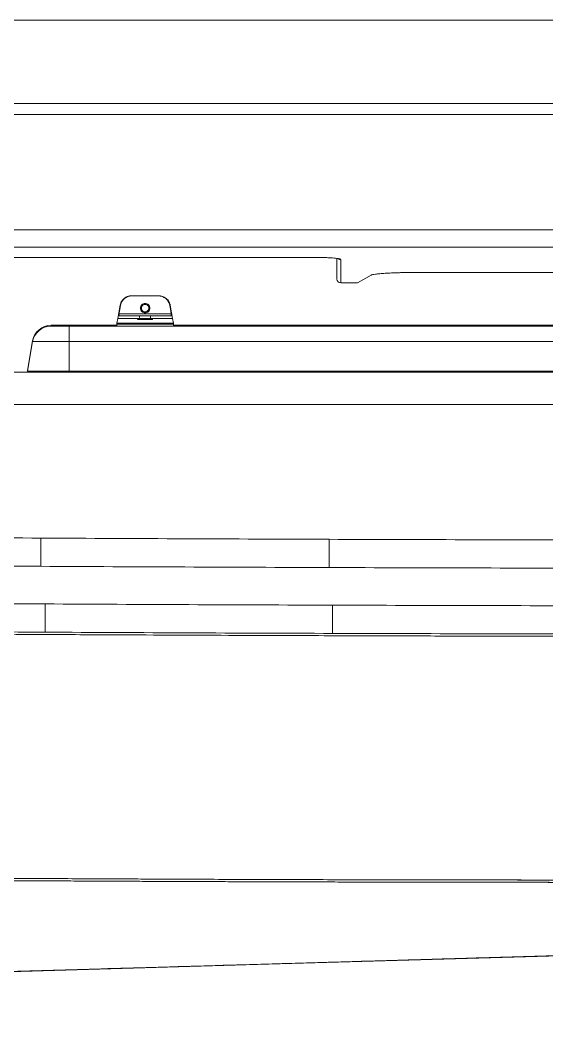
# Model space of a CAD drawing. Header units: millimetres. Extents: x 744 to 5705, y 930 to 4879.
# Drawn here: x 2402 to 2683, y 3352 to 3886 of the extents above; entities that cross this region are included whole.
import ezdxf

# ---------------------------------------------------------------- set-up
doc = ezdxf.new("R2010")
doc.units = ezdxf.units.MM
doc.header["$MEASUREMENT"] = 0

msp = doc.modelspace()

# ---------------------------------------------------------------- linework, layer by layer
at = {"color": 7, "linetype": 'Continuous', "lineweight": 15, "true_color": 0xffffff}
for p, q in [((1574.38, 3886.24), (2819.38, 3886.24)), ((1572.22, 3841.82), (2821.38, 3841.82)), ((1572.23, 3836.05), (2821.38, 3836.05)), ((2560.89, 3760.04), (1906.89, 3760.01)), ((2570.89, 3748.54), (2570.89, 3759.53)), ((2589.04, 3750.67), (2581.89, 3746.54)), ((2801.89, 3752.07), (2611.89, 3752.06)), ((2572.89, 3746.54), (2581.89, 3746.54)), ((2461.54, 3739.61), (2461.82, 3739.61)), ((2461.82, 3739.61), (2475.77, 3739.61)), ((2475.81, 3739.61), (2461.86, 3739.61)), ((2475.77, 3739.61), (2476.07, 3739.61)), ((2454.26, 3727.61), (2455.5, 3734.65)), ((2482.13, 3734.65), (2483.38, 3727.61)), ((2482.69, 3730.11), (2454.9, 3730.11)), ((2454.93, 3729.1), (2482.65, 3729.1)), ((2466.8, 3733.11), (2466.3, 3733.11)), ((2471.3, 3733.11), (2470.8, 3733.11)), ((2418.82, 3723.6), (2418.82, 3723.98)), ((2428.41, 3723.99), (2427.47, 3723.99)), ((2428.41, 3723.99), (2453.82, 3723.99)), ((2776.34, 3723.58), (2428.41, 3723.58)), ((2428.41, 3723.58), (2428.41, 3715.3)), ((2453.82, 3725.11), (2454.26, 3727.61)), ((2453.82, 3724.61), (2453.82, 3725.11)), ((2453.82, 3723.61), (2453.82, 3724.61)), ((2483.38, 3727.61), (2483.82, 3725.11)), ((2483.82, 3725.11), (2483.82, 3724.61)), ((2483.82, 3724.61), (2483.82, 3723.61)), ((2483.82, 3723.99), (2720.94, 3723.99)), ((2408.97, 3715.71), (2406.19, 3699.98)), ((2408.97, 3715.34), (2406.19, 3699.6)), ((2408.97, 3715.34), (2408.97, 3715.71)), ((2428.41, 3715.3), (2428.41, 3699.56)), ((2776.34, 3715.3), (2428.41, 3715.3)), ((3180.05, 3699.04), (1520.36, 3699.04)), ((2406.18, 3699.88), (2406.19, 3699.97)), ((2408.18, 3699.25), (2406.18, 3699.6)), ((2406.19, 3699.6), (2406.19, 3699.98)), ((2428.41, 3699.56), (2428.41, 3699.22)), ((2776.34, 3699.56), (2428.41, 3699.56)), ((2776.34, 3699.22), (2428.41, 3699.22)), ((2414.09, 3610.86), (2409.16, 3610.9)), ((2413.3, 3595.87), (2413.38, 3610.87)), ((2649.08, 3610.02), (2417.47, 3610.85)), ((2566.65, 3595.22), (2566.69, 3610.22)), ((2415.62, 3560.86), (2415.7, 3575.86)), ((2568.52, 3560.21), (2568.57, 3575.21)), ((2282.38, 3377.16), (2770.75, 3391.3))]:
    msp.add_line(p, q, dxfattribs=at)
at = {"color": 8, "linetype": 'Continuous', "lineweight": 15, "true_color": 0x808080}
for p, q in [((1572.32, 3774.67), (2821.38, 3774.68)), ((1572.33, 3765.47), (2821.38, 3765.48)), ((2560.89, 3760.04), (2560.89, 3760.05))]:
    msp.add_line(p, q, dxfattribs=at)
at = {"color": 7, "linetype": 'Continuous', "lineweight": 15, "true_color": 0xffffff}
for points in [[(2454.93, 3729.1), (2455.54, 3729.1), (2456.4, 3729.1), (2457.51, 3729.1), (2458.83, 3729.09), (2460.35, 3729.09), (2462.04, 3729.09), (2463.85, 3729.09), (2465.76, 3729.09)], [(2465.76, 3729.09), (2466.14, 3729.09), (2466.81, 3729.09), (2467.71, 3729.09), (2468.73, 3729.09), (2469.74, 3729.09), (2470.63, 3729.09), (2471.3, 3729.09), (2471.65, 3729.09)], [(2471.65, 3729.09), (2473.58, 3729.09), (2475.4, 3729.09), (2477.1, 3729.09), (2478.64, 3729.09), (2479.99, 3729.09), (2481.12, 3729.1), (2482.01, 3729.1), (2482.65, 3729.1)], [(2453.82, 3725.11), (2453.83, 3725.11), (2454.09, 3725.1), (2454.7, 3725.1), (2455.64, 3725.1), (2456.89, 3725.09), (2458.42, 3725.09), (2460.19, 3725.09), (2462.16, 3725.09), (2464.29, 3725.09), (2466.53, 3725.09), (2468.82, 3725.08)], [(2483.82, 3724.61), (2483.72, 3724.61), (2483.28, 3724.6), (2482.5, 3724.6), (2481.41, 3724.6), (2480.02, 3724.59), (2478.36, 3724.59), (2476.48, 3724.59), (2474.42, 3724.59), (2472.24, 3724.59), (2469.97, 3724.58), (2467.67, 3724.58), (2465.4, 3724.59), (2463.21, 3724.59), (2461.15, 3724.59), (2459.27, 3724.59), (2457.62, 3724.59), (2456.23, 3724.6), (2455.13, 3724.6), (2454.35, 3724.6), (2453.92, 3724.61), (2453.82, 3724.61)], [(2453.82, 3724.61), (2453.83, 3724.61), (2454.09, 3724.6), (2454.7, 3724.6), (2455.64, 3724.6), (2456.89, 3724.59), (2458.42, 3724.59), (2460.19, 3724.59), (2462.16, 3724.59), (2464.29, 3724.59), (2466.53, 3724.59), (2468.82, 3724.58)], [(2483.82, 3723.61), (2483.72, 3723.61), (2483.28, 3723.6), (2482.5, 3723.6), (2481.41, 3723.6), (2480.02, 3723.59), (2478.36, 3723.59), (2476.48, 3723.59), (2474.42, 3723.59), (2472.24, 3723.59), (2469.97, 3723.58), (2467.67, 3723.58), (2465.4, 3723.59), (2463.21, 3723.59), (2461.15, 3723.59), (2459.27, 3723.59), (2457.62, 3723.59), (2456.23, 3723.6), (2455.13, 3723.6), (2454.35, 3723.6), (2453.92, 3723.61), (2453.82, 3723.61)], [(2454.26, 3727.61), (2454.31, 3727.61), (2454.7, 3727.6), (2455.43, 3727.6), (2456.51, 3727.6), (2457.89, 3727.59), (2459.55, 3727.59), (2461.44, 3727.59), (2463.51, 3727.59), (2465.72, 3727.59)], [(2454.26, 3727.61), (2454.26, 3727.61), (2454.5, 3727.61), (2455.09, 3727.6), (2456.03, 3727.6), (2457.3, 3727.59), (2458.86, 3727.59), (2460.67, 3727.59), (2462.68, 3727.59), (2464.86, 3727.59)], [(2464.84, 3727.09), (2465.82, 3727.09), (2466.81, 3727.09), (2467.81, 3727.09), (2468.82, 3727.09), (2469.82, 3727.09), (2470.82, 3727.09), (2471.81, 3727.09), (2472.79, 3727.09)], [(2464.84, 3727.09), (2465.2, 3727.09), (2465.92, 3727.09), (2466.95, 3727.09), (2468.17, 3727.09), (2469.46, 3727.09), (2470.68, 3727.09), (2471.71, 3727.09), (2472.44, 3727.09), (2472.79, 3727.09)], [(2465.72, 3727.59), (2466.04, 3727.59), (2466.71, 3727.59), (2467.65, 3727.59), (2468.73, 3727.59), (2469.8, 3727.59), (2470.73, 3727.59), (2471.39, 3727.59), (2471.69, 3727.59)], [(2468.82, 3725.08), (2471.11, 3725.09), (2473.34, 3725.09), (2475.47, 3725.09), (2477.45, 3725.09), (2479.22, 3725.09), (2480.75, 3725.09), (2482, 3725.1), (2482.93, 3725.1), (2483.54, 3725.1), (2483.81, 3725.11), (2483.82, 3725.11)], [(2468.82, 3724.58), (2471.11, 3724.59), (2473.34, 3724.59), (2475.47, 3724.59), (2477.45, 3724.59), (2479.22, 3724.59), (2480.75, 3724.59), (2482, 3724.6), (2482.93, 3724.6), (2483.54, 3724.6), (2483.81, 3724.61), (2483.82, 3724.61)], [(2471.69, 3727.59), (2473.91, 3727.59), (2476, 3727.59), (2477.91, 3727.59), (2479.59, 3727.59), (2481.01, 3727.6), (2482.11, 3727.6), (2482.88, 3727.6), (2483.3, 3727.61), (2483.38, 3727.61)], [(2472.78, 3727.59), (2474.95, 3727.59), (2476.97, 3727.59), (2478.78, 3727.59), (2480.33, 3727.59), (2481.6, 3727.6), (2482.54, 3727.6), (2483.14, 3727.61), (2483.37, 3727.61), (2483.38, 3727.61)], [(2414.53, 3699.04), (2415.1, 3699.1), (2415.44, 3699.18)], [(2770.72, 3391.18), (2540.71, 3384.45), (2282.38, 3376.93)]]:
    msp.add_lwpolyline(points, dxfattribs=at)
at = {"color": 8, "linetype": 'Continuous', "lineweight": 15, "true_color": 0x808080}
msp.add_lwpolyline([(2418.33, 3699.04), (2418.73, 3699.1), (2418.96, 3699.18)], dxfattribs=at)
for centre, radius, start, end in [((2572.89, 3760.91), 2, 229.8834, 270.021), ((2455.69, 3739.12), 4.47, 267.5613, 270.353), ((2481.93, 3739.03), 4.38, 269.2841, 272.6369)]:
    msp.add_arc(centre, radius, start, end, dxfattribs=at)
at = {"color": 7, "linetype": 'Continuous', "lineweight": 15, "true_color": 0xffffff}
for centre, radius, start, end in [((2572.89, 3748.54), 2, 180, 270), ((2468.8, 3733.11), 2, 359.998, 180.0006), ((2468.83, 3733.11), 2, 102.0829, 180.0008), ((2468.8, 3733.11), 2, 282.0836, 102.0811), ((2468.83, 3733.11), 2, 359.9996, 102.0814), ((2468.8, 3733.11), 2, 179.998, 0.0006), ((2468.83, 3733.11), 2, 179.999, 282.0812), ((2468.83, 3733.11), 2, 282.0829, 0.0016), ((2418.82, 3713.98), 10, 90, 170), ((2418.82, 3713.6), 10, 90, 170)]:
    msp.add_arc(centre, radius, start, end, dxfattribs=at)
for points, knots in [([(2572.89, 3758.91), (2572.89, 3758.92), (2572.89, 3758.94), (2572.87, 3758.97), (2572.85, 3759), (2572.82, 3759.03), (2572.78, 3759.07), (2572.72, 3759.1), (2572.61, 3759.15), (2572.4, 3759.24), (2572, 3759.34), (2571.5, 3759.44), (2570.69, 3759.57), (2569.45, 3759.71), (2567.92, 3759.83), (2566.58, 3759.91), (2565.51, 3759.96), (2564.4, 3760), (2563.44, 3760.02), (2562.66, 3760.03), (2562.08, 3760.04), (2561.48, 3760.04), (2561.09, 3760.04), (2560.89, 3760.04)], [0, 0, 0, 0, 0.017885, 0.035734, 0.05356, 0.071378, 0.089202, 0.107045, 0.124921, 0.187538, 0.250134, 0.312427, 0.374697, 0.49983, 0.624281, 0.686839, 0.749381, 0.811884, 0.874376, 0.905821, 0.937188, 0.968555, 1, 1, 1, 1]), ([(2572.89, 3746.54), (2572.89, 3746.54), (2572.89, 3746.55), (2572.89, 3746.56), (2572.89, 3746.59), (2572.89, 3746.62), (2572.89, 3746.66), (2572.89, 3746.72), (2572.89, 3746.78), (2572.89, 3746.86), (2572.89, 3746.94), (2572.89, 3747.03), (2572.89, 3747.13), (2572.89, 3747.25), (2572.89, 3747.37), (2572.89, 3747.6), (2572.89, 3747.99), (2572.89, 3748.6), (2572.89, 3749.31), (2572.89, 3750.36), (2572.89, 3751.9), (2572.89, 3753.64), (2572.89, 3755.15), (2572.89, 3756.32), (2572.89, 3757.57), (2572.89, 3758.46), (2572.89, 3758.91)], [0, 0, 0, 0, 0.017372, 0.034817, 0.052337, 0.069932, 0.087604, 0.105353, 0.123179, 0.141082, 0.159061, 0.177116, 0.195249, 0.213459, 0.231745, 0.250109, 0.310964, 0.372922, 0.435988, 0.500164, 0.622272, 0.750101, 0.80942, 0.870843, 0.934369, 1, 1, 1, 1]), ([(2611.89, 3752.06), (2610.48, 3752.06), (2609.09, 3752.05), (2607.03, 3752.02), (2606.35, 3752.01), (2605.01, 3751.99), (2604.33, 3751.97), (2602.37, 3751.92), (2601.12, 3751.87), (2599.33, 3751.8), (2598.75, 3751.77), (2597.62, 3751.71), (2597.08, 3751.68), (2595.51, 3751.58), (2594.56, 3751.51), (2593.28, 3751.4), (2592.88, 3751.36), (2592.12, 3751.28), (2591.77, 3751.24), (2590.82, 3751.11), (2590.29, 3751.03), (2589.69, 3750.9), (2589.51, 3750.85), (2589.23, 3750.76), (2589.12, 3750.72), (2589.04, 3750.67)], [0, 0, 0, 0, 0.125, 0.125, 0.1875, 0.1875, 0.25, 0.25, 0.375, 0.375, 0.4375, 0.4375, 0.5, 0.5, 0.625, 0.625, 0.6875, 0.6875, 0.75, 0.75, 0.875, 0.875, 0.9375, 0.9375, 1, 1, 1, 1]), ([(2455.52, 3734.69), (2455.61, 3735.09), (2455.79, 3735.86), (2456.34, 3736.88), (2457.01, 3737.73), (2457.75, 3738.4), (2458.51, 3738.89), (2459.24, 3739.22), (2459.91, 3739.43), (2460.46, 3739.54), (2460.86, 3739.59), (2461.1, 3739.6), (2461.21, 3739.61), (2461.28, 3739.61), (2461.36, 3739.61), (2461.49, 3739.61), (2461.7, 3739.61), (2461.85, 3739.61)], [0, 0, 0, 0, 0.114303, 0.225352, 0.327711, 0.421879, 0.507693, 0.584475, 0.651057, 0.705722, 0.745486, 0.765338, 0.777695, 0.790377, 0.811345, 0.86442, 1, 1, 1, 1]), ([(2455.72, 3734.65), (2455.78, 3735), (2455.88, 3735.34), (2456.12, 3736.01), (2456.28, 3736.33), (2456.65, 3736.95), (2456.86, 3737.23), (2457.21, 3737.63), (2457.33, 3737.76), (2457.59, 3738.01), (2457.72, 3738.13), (2458.14, 3738.46), (2458.43, 3738.66), (2459.06, 3739), (2459.39, 3739.15), (2460.06, 3739.38), (2460.41, 3739.46), (2461.11, 3739.58), (2461.47, 3739.61), (2461.82, 3739.61)], [0, 0, 0, 0, 0.125, 0.125, 0.25, 0.25, 0.375, 0.375, 0.4375, 0.4375, 0.5, 0.5, 0.625, 0.625, 0.75, 0.75, 0.875, 0.875, 1, 1, 1, 1]), ([(2475.77, 3739.61), (2476.13, 3739.61), (2476.49, 3739.58), (2477.19, 3739.46), (2477.54, 3739.38), (2478.21, 3739.14), (2478.54, 3739), (2479.16, 3738.66), (2479.46, 3738.46), (2480.02, 3738.02), (2480.27, 3737.77), (2480.62, 3737.37), (2480.73, 3737.23), (2480.94, 3736.94), (2481.04, 3736.79), (2481.32, 3736.33), (2481.47, 3736.01), (2481.72, 3735.35), (2481.81, 3735), (2481.88, 3734.65)], [0, 0, 0, 0, 0.125, 0.125, 0.25, 0.25, 0.375, 0.375, 0.5, 0.5, 0.625, 0.625, 0.6875, 0.6875, 0.75, 0.75, 0.875, 0.875, 1, 1, 1, 1]), ([(2475.83, 3739.61), (2475.91, 3739.61), (2476.08, 3739.61), (2476.23, 3739.61), (2476.32, 3739.61), (2476.47, 3739.61), (2476.7, 3739.59), (2477.25, 3739.54), (2478.06, 3739.35), (2479.06, 3738.94), (2480.01, 3738.32), (2480.87, 3737.47), (2481.54, 3736.46), (2481.97, 3735.51), (2482.07, 3734.88), (2482.1, 3734.67)], [0, 0, 0, 0, 0.0771492, 0.1549561, 0.2033964, 0.2202485, 0.2369195, 0.2819274, 0.3765726, 0.4744696, 0.5920359, 0.7021992, 0.818217, 0.9401393, 1, 1, 1, 1]), ([(2471.3, 3733.11), (2471.3, 3733.4), (2471.24, 3733.72), (2471, 3734.33), (2470.81, 3734.63), (2470.32, 3735.12), (2470.03, 3735.31), (2469.41, 3735.55), (2469.09, 3735.61), (2468.5, 3735.61), (2468.19, 3735.55), (2467.57, 3735.31), (2467.27, 3735.12), (2466.79, 3734.63), (2466.6, 3734.33), (2466.35, 3733.72), (2466.3, 3733.4), (2466.3, 3733.11)], [0, 0, 0, 0, 0.125, 0.125, 0.25, 0.25, 0.375, 0.375, 0.5, 0.5, 0.625, 0.625, 0.75, 0.75, 0.875, 0.875, 1, 1, 1, 1]), ([(2466.3, 3733.11), (2466.3, 3732.81), (2466.35, 3732.49), (2466.6, 3731.88), (2466.79, 3731.58), (2467.27, 3731.09), (2467.57, 3730.9), (2468.19, 3730.66), (2468.5, 3730.61), (2469.09, 3730.61), (2469.41, 3730.66), (2470.03, 3730.9), (2470.32, 3731.09), (2470.81, 3731.58), (2471, 3731.88), (2471.24, 3732.49), (2471.3, 3732.81), (2471.3, 3733.11)], [0, 0, 0, 0, 0.125, 0.125, 0.25, 0.25, 0.375, 0.375, 0.5, 0.5, 0.625, 0.625, 0.75, 0.75, 0.875, 0.875, 1, 1, 1, 1]), ([(2418.82, 3723.98), (2418.82, 3723.98), (2418.82, 3723.98), (2418.84, 3723.98), (2418.86, 3723.98), (2418.9, 3723.98), (2418.94, 3723.98), (2419.04, 3723.98), (2419.21, 3723.98), (2419.53, 3723.98), (2419.93, 3723.98), (2420.58, 3723.98), (2421.58, 3723.99), (2422.8, 3723.99), (2423.87, 3723.99), (2424.73, 3723.99), (2425.61, 3723.99), (2426.43, 3723.99), (2427.15, 3723.99), (2427.78, 3723.99), (2428.2, 3723.99), (2428.41, 3723.99)], [0, 0, 0, 0, 0.020867, 0.041684, 0.062474, 0.08326, 0.104062, 0.124905, 0.187503, 0.250113, 0.312374, 0.374673, 0.499801, 0.624289, 0.686806, 0.749368, 0.811865, 0.874407, 0.91627, 0.958074, 1, 1, 1, 1]), ([(2428.41, 3723.58), (2428.31, 3723.58), (2428.1, 3723.58), (2427.79, 3723.58), (2427.47, 3723.58), (2427.16, 3723.58), (2426.85, 3723.58), (2426.34, 3723.58), (2425.62, 3723.58), (2424.74, 3723.58), (2423.88, 3723.58), (2422.81, 3723.59), (2421.59, 3723.59), (2420.59, 3723.59), (2419.94, 3723.59), (2419.54, 3723.59), (2419.22, 3723.59), (2419.01, 3723.6), (2418.89, 3723.6), (2418.83, 3723.6), (2418.82, 3723.6), (2418.82, 3723.6)], [0, 0, 0, 0, 0.020867, 0.041684, 0.062474, 0.08326, 0.104062, 0.124905, 0.187503, 0.250113, 0.312374, 0.374673, 0.499801, 0.624289, 0.686806, 0.749368, 0.811865, 0.874407, 0.91627, 0.958074, 1, 1, 1, 1]), ([(2428.41, 3715.3), (2427.14, 3715.3), (2425.86, 3715.3), (2424.47, 3715.3), (2424.32, 3715.3), (2424.01, 3715.3), (2423.85, 3715.3), (2423.39, 3715.3), (2423.09, 3715.3), (2422.63, 3715.3), (2422.48, 3715.3), (2422.17, 3715.31), (2422.02, 3715.31), (2421.57, 3715.31), (2421.27, 3715.31), (2420.39, 3715.31), (2419.81, 3715.31), (2419.11, 3715.31), (2418.97, 3715.31), (2418.7, 3715.31), (2418.56, 3715.31), (2418.16, 3715.31), (2417.89, 3715.31), (2417.49, 3715.31), (2417.36, 3715.31), (2417.1, 3715.31), (2416.97, 3715.31), (2416.59, 3715.31), (2416.33, 3715.31), (2415.59, 3715.31), (2415.11, 3715.31), (2414.44, 3715.31), (2414.22, 3715.31), (2413.8, 3715.31), (2413.59, 3715.31), (2413.19, 3715.32), (2412.99, 3715.32), (2412.61, 3715.32), (2412.43, 3715.32), (2412.16, 3715.32), (2412.08, 3715.32), (2411.91, 3715.32), (2411.82, 3715.32), (2411.58, 3715.32), (2411.42, 3715.32), (2410.96, 3715.32), (2410.69, 3715.32), (2410.42, 3715.32), (2410.39, 3715.32), (2410.33, 3715.32), (2410.3, 3715.32), (2410.22, 3715.32), (2410.16, 3715.32), (2410, 3715.33), (2409.91, 3715.33), (2409.77, 3715.33), (2409.72, 3715.33), (2409.64, 3715.33), (2409.6, 3715.33), (2409.48, 3715.33), (2409.41, 3715.33), (2409.28, 3715.33), (2409.23, 3715.33), (2409.13, 3715.33), (2409.09, 3715.33), (2409, 3715.33), (2408.97, 3715.33), (2408.97, 3715.34)], [0, 0, 0, 0, 0.125, 0.125, 0.140625, 0.140625, 0.15625, 0.15625, 0.1875, 0.1875, 0.203125, 0.203125, 0.21875, 0.21875, 0.25, 0.25, 0.3125, 0.3125, 0.328125, 0.328125, 0.34375, 0.34375, 0.375, 0.375, 0.390625, 0.390625, 0.40625, 0.40625, 0.4375, 0.4375, 0.5, 0.5, 0.53125, 0.53125, 0.5625, 0.5625, 0.59375, 0.59375, 0.625, 0.625, 0.640625, 0.640625, 0.65625, 0.65625, 0.6875, 0.6875, 0.75, 0.75, 0.757812, 0.757812, 0.765625, 0.765625, 0.78125, 0.78125, 0.8125, 0.8125, 0.828125, 0.828125, 0.84375, 0.84375, 0.875, 0.875, 0.90625, 0.90625, 0.9375, 0.9375, 1, 1, 1, 1]), ([(2428.41, 3699.56), (2427.68, 3699.56), (2426.95, 3699.56), (2425.5, 3699.56), (2424.77, 3699.56), (2422.62, 3699.56), (2421.23, 3699.56), (2419.23, 3699.57), (2418.57, 3699.57), (2417.61, 3699.57), (2417.29, 3699.57), (2416.66, 3699.57), (2416.35, 3699.57), (2414.84, 3699.57), (2413.73, 3699.57), (2412.44, 3699.57), (2412.19, 3699.57), (2411.7, 3699.57), (2411.46, 3699.58), (2410.77, 3699.58), (2410.33, 3699.58), (2409.13, 3699.58), (2408.45, 3699.58), (2407.75, 3699.59), (2407.61, 3699.59), (2407.37, 3699.59), (2407.25, 3699.59), (2406.94, 3699.59), (2406.76, 3699.59), (2406.48, 3699.59), (2406.37, 3699.59), (2406.23, 3699.6), (2406.19, 3699.6), (2406.19, 3699.6)], [0, 0, 0, 0, 0.0625, 0.0625, 0.125, 0.125, 0.25, 0.25, 0.3125, 0.3125, 0.34375, 0.34375, 0.375, 0.375, 0.5, 0.5, 0.53125, 0.53125, 0.5625, 0.5625, 0.625, 0.625, 0.75, 0.75, 0.78125, 0.78125, 0.8125, 0.8125, 0.875, 0.875, 0.9375, 0.9375, 1, 1, 1, 1]), ([(2428.41, 3699.22), (2427.05, 3699.22), (2424.57, 3699.22), (2421.07, 3699.22), (2418, 3699.22), (2415.2, 3699.23), (2412.8, 3699.23), (2410.82, 3699.23), (2409.34, 3699.24), (2408.37, 3699.25), (2408.24, 3699.25), (2408.18, 3699.25)], [0, 0, 0, 0, 0.128846, 0.235374, 0.344993, 0.451474, 0.561048, 0.667459, 0.776958, 0.88957, 1, 1, 1, 1]), ([(1519.76, 3681.86), (1554.51, 3681.85), (1589.25, 3681.84), (1628.31, 3681.84), (1632.64, 3681.83), (1641.32, 3681.83), (1645.66, 3681.83), (1658.69, 3681.83), (1667.36, 3681.83), (1684.7, 3681.83), (1693.36, 3681.82), (1706.33, 3681.82), (1710.65, 3681.82), (1719.29, 3681.82), (1723.6, 3681.83), (1797.06, 3681.83), (1866.2, 3681.83), (2004.48, 3681.83), (2073.63, 3681.83), (2211.92, 3681.83), (2281.07, 3681.83), (2419.37, 3681.83), (2488.52, 3681.83), (2626.82, 3681.83), (2695.98, 3681.83), (2903.43, 3681.83), (3041.74, 3681.83), (3180.05, 3681.83)], [0, 0, 0, 0, 103.769533, 103.769533, 116.740725, 116.740725, 129.711916, 129.711916, 155.6543, 155.6543, 181.596683, 181.596683, 194.567875, 194.567875, 207.539066, 207.539066, 415.078132, 415.078132, 622.617198, 622.617198, 830.156265, 830.156265, 1037.695331, 1037.695331, 1245.234397, 1245.234397, 1660.312529, 1660.312529, 1660.312529, 1660.312529]), ([(1519.76, 3681.86), (1521.86, 3681.86), (1526.05, 3681.86), (1532.35, 3681.86), (1538.67, 3681.86), (1545.02, 3681.86), (1551.38, 3681.85), (1557.77, 3681.85), (1564.17, 3681.85), (1570.6, 3681.85), (1577.05, 3681.85), (1583.52, 3681.85), (1590.01, 3681.84), (1596.52, 3681.84), (1603.05, 3681.84), (1609.6, 3681.84), (1616.18, 3681.84), (1626.19, 3681.84), (1639.74, 3681.83), (1656.93, 3681.83), (1677.12, 3681.83), (1700.24, 3681.82), (1723.09, 3681.83), (1742.96, 3681.83), (1759.87, 3681.83), (1777.02, 3681.83), (1794.4, 3681.83), (1812.01, 3681.83), (1840.73, 3681.83), (1881.2, 3681.83), (1932.69, 3681.83), (1984.94, 3681.83), (2054.14, 3681.83), (2140.98, 3681.83), (2244.77, 3681.83), (2348.61, 3681.83), (2452.5, 3681.83), (2590.98, 3681.83), (2764.15, 3681.83), (2934.18, 3681.83), (3072.85, 3681.83), (3142.19, 3681.83), (3180.05, 3681.83)], [0, 0, 0, 0, 0.0037846, 0.0075816, 0.0113909, 0.0152127, 0.0190469, 0.0228935, 0.0267526, 0.0306242, 0.0345084, 0.0384052, 0.0423146, 0.0462367, 0.0501714, 0.0541187, 0.0580787, 0.0620513, 0.0722132, 0.0825648, 0.0931105, 0.1086811, 0.1243545, 0.1343984, 0.1445829, 0.1549088, 0.1653767, 0.1759872, 0.1867397, 0.2172687, 0.2491173, 0.2797752, 0.3116811, 0.3741542, 0.4366696, 0.4992194, 0.5617899, 0.6243823, 0.7494353, 0.8747058, 0.9315936, 1, 1, 1, 1]), ([(1733.52, 3571.42), (1793.75, 3569.13), (1854, 3567.36), (1974.52, 3564.52), (2034.79, 3563.44), (2155.34, 3561.72), (2215.61, 3561.08), (2336.16, 3560.06), (2396.44, 3559.69), (2516.99, 3559.12), (2577.27, 3558.93), (2697.82, 3558.63), (2758.1, 3558.53), (2878.66, 3558.4), (2938.94, 3558.36), (3059.49, 3558.32), (3119.77, 3558.31), (3180.05, 3558.32)], [0, 0, 0, 0, 0.125, 0.125, 0.25, 0.25, 0.375, 0.375, 0.5, 0.5, 0.625, 0.625, 0.75, 0.75, 0.875, 0.875, 1, 1, 1, 1]), ([(1733.52, 3571.42), (1736.91, 3571.29), (1743.71, 3571.04), (1753.94, 3570.66), (1764.24, 3570.29), (1774.61, 3569.94), (1785.05, 3569.58), (1795.56, 3569.24), (1806.15, 3568.9), (1816.81, 3568.57), (1827.54, 3568.24), (1838.35, 3567.93), (1849.24, 3567.62), (1860.21, 3567.31), (1871.26, 3567.02), (1882.39, 3566.72), (1893.6, 3566.44), (1904.9, 3566.16), (1916.28, 3565.89), (1927.75, 3565.63), (1939.31, 3565.37), (1950.95, 3565.11), (1962.69, 3564.87), (1974.52, 3564.63), (1986.44, 3564.39), (1998.45, 3564.16), (2010.56, 3563.94), (2030.58, 3563.58), (2058.76, 3563.11), (2094.79, 3562.57), (2131.09, 3562.08), (2162.38, 3561.7), (2198.69, 3561.29), (2246.9, 3560.81), (2339.04, 3560.04), (2456.83, 3559.36), (2582.31, 3558.91), (2675.88, 3558.68), (2774.31, 3558.51), (2889.26, 3558.39), (3033.93, 3558.32), (3131.14, 3558.32), (3180.05, 3558.32)], [0, 0, 0, 0, 0.007033, 0.014111, 0.021236, 0.028409, 0.03563, 0.0429, 0.05022, 0.057591, 0.065014, 0.07249, 0.08002, 0.087604, 0.095243, 0.102939, 0.110692, 0.118503, 0.126373, 0.134303, 0.142293, 0.150345, 0.158459, 0.166637, 0.174879, 0.183186, 0.191559, 0.199999, 0.224707, 0.249999, 0.274714, 0.299999, 0.314897, 0.349998, 0.399998, 0.505959, 0.594282, 0.660201, 0.699998, 0.798405, 0.898579, 1, 1, 1, 1]), ([(3180.05, 3430.21), (3167.85, 3430.16), (3143.35, 3430.04), (3106.5, 3429.89), (3069.41, 3429.75), (3032.13, 3429.61), (2994.69, 3429.49), (2957.1, 3429.39), (2919.4, 3429.29), (2881.63, 3429.22), (2843.8, 3429.15), (2805.95, 3429.11), (2768.1, 3429.08), (2730.29, 3429.07), (2692.54, 3429.08), (2654.87, 3429.12), (2617.32, 3429.17), (2579.92, 3429.24), (2542.68, 3429.34), (2505.65, 3429.46), (2468.83, 3429.61), (2432.26, 3429.79), (2395.96, 3429.99), (2359.95, 3430.22), (2326.36, 3430.46), (2295.22, 3430.72), (2266.57, 3430.97), (2238.35, 3431.25), (2210.56, 3431.54), (2183.21, 3431.86), (2156.28, 3432.19), (2129.78, 3432.55), (2103.71, 3432.92), (2078.07, 3433.32), (2052.86, 3433.74), (2028.07, 3434.17), (2003.7, 3434.63), (1979.75, 3435.12), (1956.23, 3435.62), (1933.12, 3436.15), (1910.42, 3436.69), (1888.13, 3437.26), (1866.25, 3437.86), (1844.77, 3438.47), (1823.69, 3439.11), (1803, 3439.77), (1789.35, 3440.23), (1782.58, 3440.47)], [0, 0, 0, 0, 0.026198, 0.052578, 0.079119, 0.1058, 0.132601, 0.159502, 0.18648, 0.213517, 0.240591, 0.267681, 0.294768, 0.321831, 0.348851, 0.375807, 0.402679, 0.42945, 0.456098, 0.482607, 0.508957, 0.535131, 0.56111, 0.586879, 0.61242, 0.633226, 0.653725, 0.673916, 0.693799, 0.713375, 0.732643, 0.751603, 0.770258, 0.788607, 0.80665, 0.824391, 0.841829, 0.858966, 0.875804, 0.892344, 0.90859, 0.924542, 0.940204, 0.955577, 0.970666, 0.985472, 1, 1, 1, 1]), ([(3180.05, 3430.21), (3063.59, 3429.67), (2947.12, 3429.29), (2772.43, 3429.07), (2714.19, 3429.05), (2597.73, 3429.18), (2539.5, 3429.32), (2423.03, 3429.81), (2364.8, 3430.15), (2248.34, 3431.1), (2190.11, 3431.72), (2073.66, 3433.33), (2015.43, 3434.32), (1928.1, 3436.24), (1899, 3436.96), (1840.79, 3438.56), (1811.68, 3439.46), (1782.58, 3440.47)], [0, 0, 0, 0, 0.25, 0.25, 0.375, 0.375, 0.5, 0.5, 0.625, 0.625, 0.75, 0.75, 0.875, 0.875, 0.9375, 0.9375, 1, 1, 1, 1]), ([(3180.06, 3428.99), (3063.59, 3428.44), (2947.13, 3428.06), (2772.43, 3427.84), (2714.19, 3427.82), (2597.73, 3427.95), (2539.49, 3428.09), (2423.03, 3428.58), (2364.79, 3428.92), (2248.33, 3429.87), (2190.1, 3430.49), (2073.64, 3432.1), (2015.41, 3433.09), (1928.07, 3435.02), (1898.96, 3435.73), (1840.75, 3437.33), (1811.64, 3438.23), (1782.54, 3439.24)], [0, 0, 0, 0, 349.407955, 349.407955, 524.111933, 524.111933, 698.815911, 698.815911, 873.519888, 873.519888, 1048.223866, 1048.223866, 1222.927843, 1222.927843, 1310.279832, 1310.279832, 1397.631821, 1397.631821, 1397.631821, 1397.631821]), ([(1782.54, 3439.24), (1786.03, 3439.12), (1793.02, 3438.88), (1803.54, 3438.53), (1814.13, 3438.18), (1824.79, 3437.85), (1835.51, 3437.52), (1846.3, 3437.2), (1857.15, 3436.89), (1868.06, 3436.58), (1879.03, 3436.28), (1890.06, 3435.99), (1901.15, 3435.7), (1912.3, 3435.42), (1923.51, 3435.15), (1934.77, 3434.88), (1946.08, 3434.62), (1957.45, 3434.37), (1968.87, 3434.12), (1980.35, 3433.88), (1991.87, 3433.64), (2003.44, 3433.41), (2015.05, 3433.19), (2026.71, 3432.97), (2038.42, 3432.76), (2050.17, 3432.56), (2061.95, 3432.36), (2073.78, 3432.16), (2085.65, 3431.97), (2097.55, 3431.79), (2109.48, 3431.61), (2121.45, 3431.44), (2133.45, 3431.27), (2145.48, 3431.11), (2157.54, 3430.95), (2169.62, 3430.8), (2181.73, 3430.65), (2193.86, 3430.51), (2206.02, 3430.37), (2218.19, 3430.23), (2230.38, 3430.1), (2242.58, 3429.98), (2254.8, 3429.86), (2267.04, 3429.74), (2279.28, 3429.63), (2291.53, 3429.52), (2303.79, 3429.42), (2316.05, 3429.32), (2328.31, 3429.22), (2340.58, 3429.13), (2352.84, 3429.04), (2365.11, 3428.96), (2377.36, 3428.88), (2389.61, 3428.8), (2401.86, 3428.73), (2414.09, 3428.66), (2426.31, 3428.59), (2438.51, 3428.53), (2450.7, 3428.47), (2462.87, 3428.41), (2475.02, 3428.36), (2487.15, 3428.31), (2499.25, 3428.26), (2511.33, 3428.22), (2523.38, 3428.18), (2535.4, 3428.14), (2547.38, 3428.1), (2559.34, 3428.07), (2571.25, 3428.04), (2583.13, 3428.01), (2594.97, 3427.98), (2606.77, 3427.96), (2618.52, 3427.94), (2630.22, 3427.92), (2641.88, 3427.9), (2653.49, 3427.89), (2665.05, 3427.88), (2676.55, 3427.87), (2688, 3427.86), (2699.39, 3427.85), (2710.72, 3427.85), (2721.99, 3427.85), (2733.2, 3427.85), (2744.34, 3427.85), (2755.41, 3427.85), (2766.42, 3427.85), (2777.35, 3427.86), (2788.22, 3427.87), (2799, 3427.88), (2809.71, 3427.89), (2820.35, 3427.9), (2830.9, 3427.91), (2841.37, 3427.92), (2851.76, 3427.94), (2862.06, 3427.96), (2872.27, 3427.97), (2882.4, 3427.99), (2892.43, 3428.01), (2902.38, 3428.03), (2912.23, 3428.05), (2921.98, 3428.07), (2931.63, 3428.1), (2941.19, 3428.12), (2950.64, 3428.14), (2960, 3428.17), (2969.25, 3428.19), (2978.39, 3428.22), (2987.43, 3428.25), (2996.35, 3428.27), (3005.17, 3428.3), (3013.88, 3428.33), (3022.47, 3428.36), (3030.94, 3428.38), (3039.3, 3428.41), (3047.55, 3428.44), (3055.67, 3428.47), (3063.67, 3428.5), (3071.55, 3428.53), (3079.31, 3428.56), (3086.95, 3428.59), (3094.45, 3428.62), (3101.83, 3428.65), (3109.08, 3428.68), (3116.2, 3428.7), (3123.19, 3428.73), (3130.05, 3428.76), (3136.78, 3428.79), (3143.37, 3428.82), (3149.82, 3428.85), (3156.14, 3428.88), (3162.31, 3428.9), (3168.35, 3428.93), (3174.25, 3428.96), (3178.14, 3428.98), (3180.06, 3428.99)], [0, 0, 0, 0, 0.007486, 0.015021, 0.022602, 0.030231, 0.037906, 0.045626, 0.053392, 0.061201, 0.069055, 0.076951, 0.08489, 0.09287, 0.10089, 0.10895, 0.117049, 0.125186, 0.13336, 0.141571, 0.149816, 0.158096, 0.166409, 0.174754, 0.183131, 0.191538, 0.199974, 0.208438, 0.216928, 0.225445, 0.233986, 0.242551, 0.251139, 0.259747, 0.268376, 0.277023, 0.285688, 0.294369, 0.303065, 0.311775, 0.320498, 0.329232, 0.337976, 0.346728, 0.355488, 0.364255, 0.373025, 0.381799, 0.390576, 0.399353, 0.408129, 0.416903, 0.425674, 0.43444, 0.4432, 0.451952, 0.460696, 0.469429, 0.47815, 0.486858, 0.495552, 0.50423, 0.51289, 0.521532, 0.530153, 0.538753, 0.54733, 0.555882, 0.564409, 0.572908, 0.581379, 0.58982, 0.59823, 0.606606, 0.614949, 0.623255, 0.631525, 0.639756, 0.647948, 0.656098, 0.664206, 0.67227, 0.680288, 0.68826, 0.696184, 0.704059, 0.711883, 0.719655, 0.727374, 0.735038, 0.742646, 0.750196, 0.757689, 0.765121, 0.772492, 0.779801, 0.787047, 0.794227, 0.801341, 0.808388, 0.815367, 0.822276, 0.829113, 0.835879, 0.842571, 0.849189, 0.855732, 0.862197, 0.868585, 0.874894, 0.881123, 0.887271, 0.893336, 0.899319, 0.905217, 0.91103, 0.916756, 0.922395, 0.927946, 0.933408, 0.93878, 0.94406, 0.949248, 0.954344, 0.959345, 0.964252, 0.969064, 0.973779, 0.978397, 0.982916, 0.987337, 0.991659, 0.99588, 1, 1, 1, 1]), ([(1349.76, 3352.07), (1359.2, 3352.18), (1377.61, 3352.38), (1406.07, 3352.87), (1434.91, 3353.44), (1464.36, 3354.11), (1493.35, 3354.83), (1521.89, 3355.58), (1555.34, 3356.49), (1593.93, 3357.57), (1636.33, 3358.79), (1670.11, 3359.75), (1689.73, 3360.31), (1696.75, 3360.51), (1698.48, 3360.56), (1700.22, 3360.6), (1701.95, 3360.65), (1703.69, 3360.7), (1705.43, 3360.75), (1707.16, 3360.8), (1709.29, 3360.86), (1712.16, 3360.94), (1716.12, 3361.05), (1721.12, 3361.19), (1727.17, 3361.36), (1732.94, 3361.52), (1738.17, 3361.67), (1742.87, 3361.8), (1748.23, 3361.95), (1754.4, 3362.12), (1760.91, 3362.31), (1767.44, 3362.49), (1775.24, 3362.71), (1784.14, 3362.96), (1793.97, 3363.23), (1803.05, 3363.49), (1812.16, 3363.74), (1828.09, 3364.19), (1851.07, 3364.84), (1880.35, 3365.67), (1914.27, 3366.63), (1953.12, 3367.73), (1995.52, 3368.94), (2024.92, 3369.78), (2041.06, 3370.24), (2045.54, 3370.37), (2050.02, 3370.49), (2054.51, 3370.62), (2059.01, 3370.75), (2063.51, 3370.88), (2080.81, 3371.37), (2111.27, 3372.24), (2155.27, 3373.5), (2200.39, 3374.8), (2246.61, 3376.13), (2293.95, 3377.49), (2342.41, 3378.89), (2391.97, 3380.32), (2443.47, 3381.81), (2496.95, 3383.35), (2552.45, 3384.96), (2609.17, 3386.6), (2667.1, 3388.28), (2721.1, 3389.85), (2755.78, 3390.86), (2770.75, 3391.3)], [0, 0, 0, 0, 0.019925, 0.038852, 0.060075, 0.080804, 0.10101, 0.121282, 0.141052, 0.17163, 0.20275, 0.230576, 0.242948, 0.244167, 0.245387, 0.246608, 0.247829, 0.249052, 0.250275, 0.251498, 0.252723, 0.254772, 0.257557, 0.261077, 0.265332, 0.270321, 0.273266, 0.276368, 0.28024, 0.284595, 0.289387, 0.293972, 0.298388, 0.305849, 0.31277, 0.319149, 0.325004, 0.332006, 0.352798, 0.373515, 0.39381, 0.424419, 0.455534, 0.483332, 0.486477, 0.489627, 0.492781, 0.495941, 0.499105, 0.502274, 0.505448, 0.535627, 0.566592, 0.598341, 0.630875, 0.66419, 0.698289, 0.733168, 0.76883, 0.807027, 0.846083, 0.885997, 0.92677, 0.968404, 1, 1, 1, 1])]:
    msp.add_open_spline(points, degree=3, knots=knots, dxfattribs=at)
at = {"color": 8, "linetype": 'Continuous', "lineweight": 15, "true_color": 0x808080}
for points, knots in [([(2461.86, 3739.61), (2461.6, 3739.61), (2461.26, 3739.61), (2461.49, 3739.61), (2461.54, 3739.61)], [0, 0, 0, 0, 0.753972, 1, 1, 1, 1]), ([(2476.07, 3739.61), (2476.14, 3739.61), (2476.39, 3739.61), (2476.06, 3739.61), (2475.81, 3739.61)], [0, 0, 0, 0, 0.254526, 1, 1, 1, 1])]:
    msp.add_open_spline(points, degree=3, knots=knots, dxfattribs=at)
at = {"color": 7, "linetype": 'Continuous', "lineweight": 15, "true_color": 0xffffff}
for points in [[(2455.72, 3734.65), (2455.45, 3733.13), (2455.17, 3731.62), (2454.9, 3730.11)], [(2482.69, 3730.11), (2482.42, 3731.62), (2482.15, 3733.13), (2481.88, 3734.65)], [(2465.76, 3729.09), (2465.75, 3728.59), (2465.73, 3728.09), (2465.72, 3727.59)], [(2471.69, 3727.59), (2471.68, 3728.09), (2471.67, 3728.59), (2471.65, 3729.09)], [(2464.84, 3727.09), (2464.85, 3727.25), (2464.85, 3727.42), (2464.86, 3727.59)], [(2472.78, 3727.59), (2472.78, 3727.42), (2472.79, 3727.25), (2472.79, 3727.09)], [(2413.38, 3610.87), (2362.27, 3611.15), (2311.17, 3611.5), (2260.08, 3611.95)], [(2566.69, 3610.22), (2515.58, 3610.38), (2464.48, 3610.59), (2413.38, 3610.87)], [(2720.02, 3609.84), (2668.91, 3609.93), (2617.8, 3610.05), (2566.69, 3610.22)], [(2413.3, 3595.87), (2362.19, 3596.15), (2311.07, 3596.5), (2259.95, 3596.95)], [(2566.65, 3595.22), (2515.53, 3595.38), (2464.42, 3595.59), (2413.3, 3595.87)], [(2720, 3594.84), (2668.88, 3594.93), (2617.77, 3595.05), (2566.65, 3595.22)], [(2262.84, 3576.92), (2313.8, 3576.48), (2364.75, 3576.13), (2415.7, 3575.86)], [(2415.7, 3575.86), (2466.66, 3575.58), (2517.62, 3575.37), (2568.57, 3575.21)], [(2568.57, 3575.21), (2619.53, 3575.05), (2670.49, 3574.93), (2721.44, 3574.84)], [(2262.7, 3561.92), (2313.67, 3561.48), (2364.65, 3561.13), (2415.62, 3560.86)], [(2415.62, 3560.86), (2466.59, 3560.58), (2517.55, 3560.37), (2568.52, 3560.21)], [(2568.52, 3560.21), (2619.48, 3560.05), (2670.45, 3559.93), (2721.41, 3559.84)]]:
    msp.add_open_spline(points, degree=3, dxfattribs=at)
for points, weights in [([(2454.93, 3729.1), (2454.9, 3729.6), (2454.9, 3730.11)], [0.910806884707, 0.919250375817, 0.928939075506]), ([(2482.69, 3730.11), (2482.69, 3729.6), (2482.65, 3729.1)], [0.929365711346, 0.939293636907, 0.950521663888])]:
    msp.add_rational_spline(points, weights, degree=2, dxfattribs=at)

doc.saveas('drawing.dxf')
